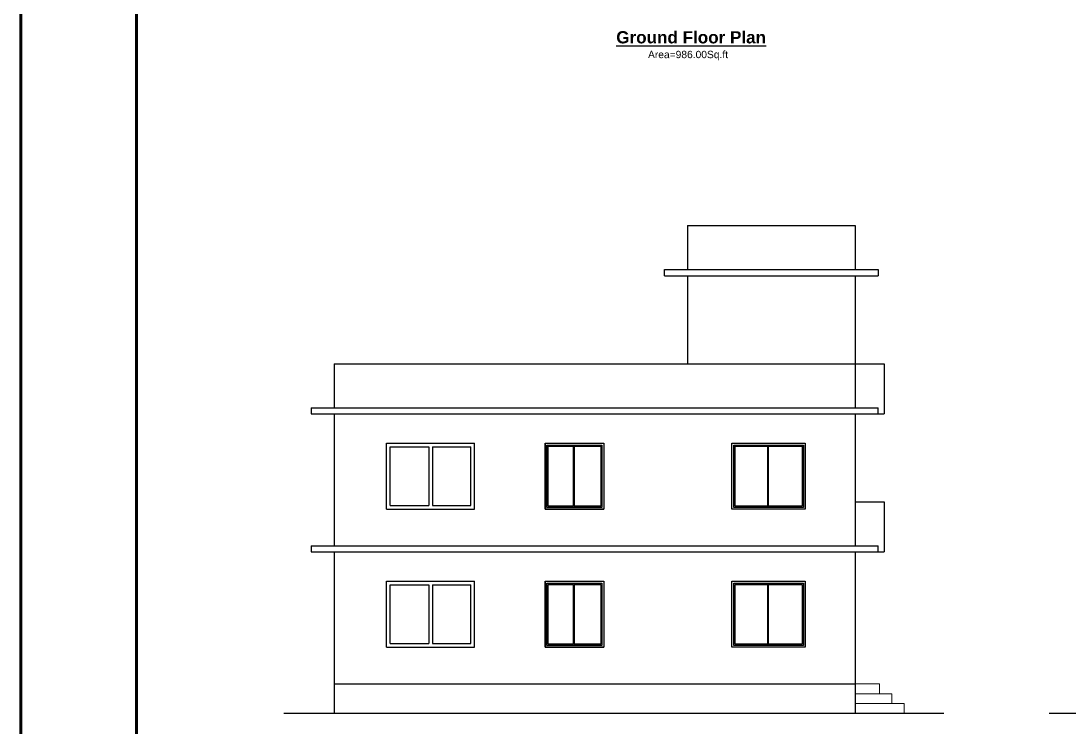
# Model space of a CAD drawing. Header units: feet. Extents: x 28652 to 66086, y -6769 to -640.
# Drawn here: x 47798 to 48655, y -2081 to -1504 of the extents above; entities that cross this region are included whole.
import ezdxf

# ---------------------------------------------------------------- set-up
doc = ezdxf.new("R2010")
doc.units = ezdxf.units.FT
doc.header["$LTSCALE"] = 50
doc.header["$MEASUREMENT"] = 0
doc.layers.add('Door & Windows', color=92, linetype='Continuous')
doc.layers.add('Text', color=7, linetype='Continuous')
for name, color, linetype, lineweight in [('elevation', 201, 'Continuous', 30), ('SHEETS', 7, 'Continuous', 60), ('stair', 140, 'Continuous', 18)]:
    doc.layers.add(name, color=color, linetype=linetype, lineweight=lineweight)
doc.styles.add('1@1000', font='arial.ttf', dxfattribs={"height": 60})

# ---------------------------------------------------------------- blocks, each defined once
blk = doc.blocks.new('*U44')
for p, q in [((1.5, 1.5), (1.5, 52.5)), ((1.5, 52.5), (24, 52.5)), ((24, 1.5), (24, 52.5)), ((24, 52.5), (46.5, 52.5)), ((46.5, 52.5), (46.5, 1.5)), ((24, 1.5), (1.5, 1.5)), ((46.5, 1.5), (24, 1.5))]:
    blk.add_line(p, q)
blk.add_lwpolyline([(0, 0), (0, 54), (48, 54), (48, 0)], close=True)
for points in [[(23, 51.5), (23, 2.5), (2.5, 2.5), (2.5, 51.5), (23, 51.5)], [(24, 51.5), (45.5, 51.5), (45.5, 2.5), (24, 2.5)]]:
    blk.add_lwpolyline(points)
blk = doc.blocks.new('*U45')
for p, q in [((1.5, 1.5), (1.5, 52.5)), ((1.5, 52.5), (30, 52.5)), ((30, 1.5), (30, 52.5)), ((30, 52.5), (58.5, 52.5)), ((58.5, 52.5), (58.5, 1.5)), ((30, 1.5), (1.5, 1.5)), ((58.5, 1.5), (30, 1.5))]:
    blk.add_line(p, q)
blk.add_lwpolyline([(0, 0), (0, 54), (60, 54), (60, 0)], close=True)
for points in [[(29, 51.5), (29, 2.5), (2.5, 2.5), (2.5, 51.5), (29, 51.5)], [(30, 51.5), (57.5, 51.5), (57.5, 2.5), (30, 2.5)]]:
    blk.add_lwpolyline(points)

msp = doc.modelspace()

# ---------------------------------------------------------------- linework, layer by layer
at = {"layer": 'Door & Windows'}
for p, q in [((48096.83, -1849), (48168.83, -1849)), ((48096.83, -1903), (48096.83, -1849)), ((48099.83, -1852), (48131.33, -1852)), ((48099.83, -1900), (48099.83, -1852)), ((48131.33, -1852), (48131.33, -1900)), ((48134.33, -1852), (48165.83, -1852)), ((48134.33, -1852), (48134.33, -1900)), ((48165.83, -1900), (48165.83, -1852)), ((48168.83, -1903), (48168.83, -1849)), ((48226.64, -1849), (48274.64, -1849)), ((48226.64, -1849), (48226.64, -1903)), ((48274.64, -1849), (48274.64, -1903)), ((48096.83, -1903), (48168.83, -1903)), ((48099.83, -1900), (48131.33, -1900)), ((48134.33, -1900), (48165.83, -1900)), ((48226.64, -1903), (48274.64, -1903)), ((48096.83, -1962), (48168.83, -1962)), ((48096.83, -2016), (48096.83, -1962)), ((48168.83, -2016), (48168.83, -1962)), ((48226.64, -1962), (48274.64, -1962)), ((48226.64, -1962), (48226.64, -2016)), ((48274.64, -1962), (48274.64, -2016)), ((48099.83, -1965), (48131.33, -1965)), ((48099.83, -2013), (48099.83, -1965)), ((48131.33, -1965), (48131.33, -2013)), ((48134.33, -1965), (48165.83, -1965)), ((48134.33, -1965), (48134.33, -2013)), ((48165.83, -2013), (48165.83, -1965)), ((48099.83, -2013), (48131.33, -2013)), ((48134.33, -2013), (48165.83, -2013)), ((48096.83, -2016), (48168.83, -2016)), ((48226.64, -2016), (48274.64, -2016))]:
    msp.add_line(p, q, dxfattribs=at)
at = {"layer": 'elevation'}
for p, q in [((48343.25, -1671), (48480.25, -1671)), ((48343.25, -1671), (48343.25, -1707)), ((48480.25, -1671), (48480.25, -1707)), ((48324.25, -1707), (48499.25, -1707)), ((48324.25, -1712), (48324.25, -1707)), ((48499.25, -1707), (48499.25, -1712)), ((48324.25, -1712), (48499.25, -1712)), ((48343.25, -1712), (48343.25, -1784)), ((48480.25, -1712), (48480.25, -1820)), ((48054.02, -1784), (48054.02, -1820)), ((48054.02, -1784), (48480.25, -1784)), ((48480.25, -1784), (48504.25, -1784)), ((48504.25, -1784), (48504.25, -1825)), ((48035.02, -1820), (48499.25, -1820)), ((48035.02, -1820), (48035.02, -1825)), ((48035.02, -1825), (48499.25, -1825)), ((48054.02, -1825), (48054.02, -1933)), ((48480.25, -1825), (48480.25, -1933)), ((48499.25, -1825), (48499.25, -1820)), ((48480.25, -1897), (48504.25, -1897)), ((48504.25, -1897), (48504.25, -1938)), ((48035.02, -1933), (48499.25, -1933)), ((48035.02, -1933), (48035.02, -1938)), ((48035.02, -1938), (48499.25, -1938)), ((48054.02, -1933), (48497.98, -1933)), ((48054.02, -1938), (48054.02, -2070)), ((48480.25, -1938), (48480.25, -2070)), ((48499.25, -1938), (48499.25, -1933)), ((48054.02, -2046), (48480.25, -2046)), ((48012.84, -2070), (48553.07, -2070)), ((48639.11, -2070), (49179.34, -2070))]:
    msp.add_line(p, q, dxfattribs=at)
for points in [[(48499.25, -1825), (48504.25, -1825)], [(48499.25, -1938), (48504.25, -1938)]]:
    msp.add_lwpolyline(points, dxfattribs=at)
at = {"layer": 'SHEETS'}
msp.add_line((47892.14, -838.88), (47892.14, -2987.77), dxfattribs=at)
msp.add_lwpolyline([(47797.59, -744.32), (47797.59, -3082.32), (51108.59, -3082.32)], dxfattribs=at)
at = {"layer": 'stair'}
for p, q in [((48500.39, -2046), (48480.25, -2046)), ((48500.39, -2054), (48480.25, -2054)), ((48510.39, -2062), (48480.25, -2062))]:
    msp.add_line(p, q, dxfattribs=at)
msp.add_lwpolyline([(48520.39, -2070), (48520.39, -2062), (48510.39, -2062), (48510.39, -2054), (48500.39, -2054), (48500.39, -2046)], dxfattribs=at)

# ---------------------------------------------------------------- block references
at = {"layer": 'Door & Windows'}
for name, p in [('*U44', (48226.64, -1903)), ('*U45', (48379.53, -1903)), ('*U44', (48226.64, -2016)), ('*U45', (48379.53, -2016))]:
    msp.add_blockref(name, p, dxfattribs=at)

# ---------------------------------------------------------------- texts
at = {"layer": 'Text', "attachment_point": 1, "style": '1@1000'}
for s, width, insert, char_height in [('{\\fArial|b1|i0|c0|p34;\\LGround Floor Plan}', 152.0107, (48284.83, -1511.88), 10), ('Area=986.00Sq.ft', 73.9895, (48310.85, -1527.96), 6)]:
    msp.add_mtext_dynamic_manual_height_columns(s, width=width, gutter_width=300, heights=[0], dxfattribs=dict(at, insert=insert, char_height=char_height))

doc.saveas('drawing.dxf')
